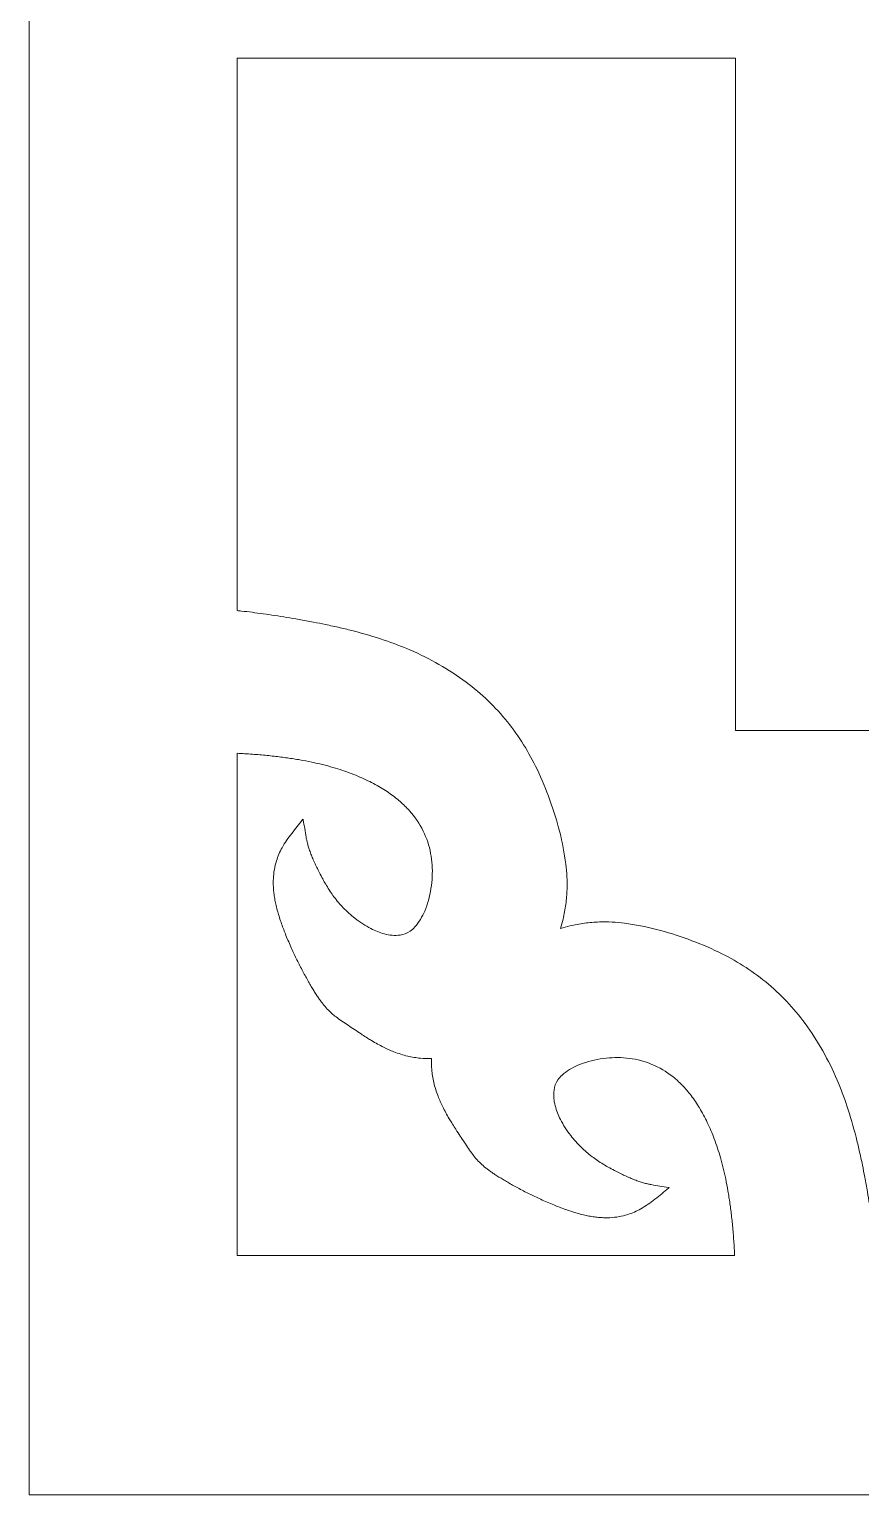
# Model space of a CAD drawing. Header units: centimetres. Extents: x -10 to 9.2, y -12 to 12.7.
# Drawn here: x 0.001 to 1.85, y -11.982 to -8.722 of the extents above; entities that cross this region are included whole.
import ezdxf

# ---------------------------------------------------------------- set-up
doc = ezdxf.new("R2010")
doc.units = ezdxf.units.CM
doc.header["$MEASUREMENT"] = 0
doc.layers.add('layer 1', color=7, linetype='Continuous')

msp = doc.modelspace()

# ---------------------------------------------------------------- linework, layer by layer
at = {"layer": 'layer 1', "color": 242, "lineweight": 9}
for points, knots in [([(9.19904, 12.67695), (9.19904, 4.45748), (9.19904, -3.76202), (9.19904, -11.9815), (9.19904, -11.9815), (6.13291, -11.9815), (3.06675, -11.9815), (0.00061, -11.9815), (0.00061, -11.9815), (0.00061, -3.76202), (0.00061, 4.45748), (0.00061, 12.67695), (0.00061, 12.67695), (3.06675, 12.67695), (6.13291, 12.67695), (9.19904, 12.67695)], [0, 0, 0, 0, 0.2, 0.2, 0.2, 0.2, 0.4, 0.4, 0.4, 0.4, 0.6, 0.6, 0.6, 0.6, 1, 1, 1, 1]), ([(1.18213, -10.72234), (1.18901, -10.72018), (1.19601, -10.71826), (1.20299, -10.71653), (1.20299, -10.71653), (1.21381, -10.71391), (1.22472, -10.71183), (1.23572, -10.71032), (1.23572, -10.71032), (1.24678, -10.7088), (1.25788, -10.70787), (1.26902, -10.70752), (1.26902, -10.70752), (1.28765, -10.70691), (1.30625, -10.7078), (1.32469, -10.71023), (1.32469, -10.71023), (1.34853, -10.71335), (1.37217, -10.71795), (1.3955, -10.72397), (1.3955, -10.72397), (1.4433, -10.73636), (1.48974, -10.75334), (1.5343, -10.77475), (1.5343, -10.77475), (1.57164, -10.79268), (1.60664, -10.81491), (1.63884, -10.84108), (1.63884, -10.84108), (1.67193, -10.86797), (1.7013, -10.89894), (1.72643, -10.93349), (1.72643, -10.93349), (1.75488, -10.97262), (1.77877, -11.01474), (1.79773, -11.05929), (1.79773, -11.05929), (1.80575, -11.07813), (1.81304, -11.09729), (1.81943, -11.11674), (1.81943, -11.11674), (1.82704, -11.13968), (1.83379, -11.16284), (1.83977, -11.18625), (1.83977, -11.18625), (1.84228, -11.19601), (1.84462, -11.20582), (1.84688, -11.21565), (1.84688, -11.21565), (1.84937, -11.22658), (1.85175, -11.23753), (1.85398, -11.24851), (1.85398, -11.24851), (1.85583, -11.25752), (1.85758, -11.26652), (1.85929, -11.27554), (1.85929, -11.27554), (1.86131, -11.28622), (1.86322, -11.29692), (1.86505, -11.30761), (1.86505, -11.30761), (1.86802, -11.32577), (1.87095, -11.34391), (1.87387, -11.36209), (1.87387, -11.36209), (1.8752, -11.37079), (1.87646, -11.37951), (1.87767, -11.38821), (1.87767, -11.38821), (1.87879, -11.39645), (1.87986, -11.40469), (1.88089, -11.41293), (1.88089, -11.41293), (1.88191, -11.42092), (1.88284, -11.42892), (1.88375, -11.43695), (1.88375, -11.43695), (1.88419, -11.44113), (1.88464, -11.4453), (1.88507, -11.44947), (1.88507, -11.44947), (2.25821, -11.44947), (2.63128, -11.44947), (3.00439, -11.44947), (3.00439, -11.44947), (3.00439, -11.0601), (3.00439, -10.67074), (3.00439, -10.28137), (3.00439, -10.28137), (2.53278, -10.28137), (2.06114, -10.28137), (1.58956, -10.28137), (1.58956, -10.28137), (1.58372, -10.28137), (1.57792, -10.28137), (1.57214, -10.28137), (1.57214, -10.28137), (1.57187, -10.28137), (1.5716, -10.28137), (1.57132, -10.28137), (1.57132, -10.28137), (1.57132, -10.28108), (1.57132, -10.2808), (1.57132, -10.28053), (1.57132, -10.28053), (1.57132, -10.2747), (1.57132, -10.26885), (1.57132, -10.26301), (1.57132, -10.26301), (1.57132, -10.24422), (1.57132, -10.22542), (1.57132, -10.20663), (1.57132, -10.20663), (1.57132, -10.12865), (1.57132, -10.05069), (1.57132, -9.97271), (1.57132, -9.97271), (1.57132, -9.57724), (1.57132, -9.18174), (1.57132, -8.78628), (1.57132, -8.78628), (1.20187, -8.78628), (0.83246, -8.78628), (0.46304, -8.78628), (0.46304, -8.78628), (0.46304, -9.19583), (0.46304, -9.6054), (0.46304, -10.01495), (0.46304, -10.01495), (0.46613, -10.01529), (0.46921, -10.01563), (0.47233, -10.01599), (0.47233, -10.01599), (0.48028, -10.01689), (0.48823, -10.01784), (0.49619, -10.01884), (0.49619, -10.01884), (0.50435, -10.01989), (0.51256, -10.02097), (0.52073, -10.02212), (0.52073, -10.02212), (0.52933, -10.02332), (0.53788, -10.02456), (0.54647, -10.02588), (0.54647, -10.02588), (0.56453, -10.02883), (0.58256, -10.0318), (0.60059, -10.03475), (0.60059, -10.03475), (0.61129, -10.03663), (0.62194, -10.03858), (0.63262, -10.0406), (0.63262, -10.0406), (0.6416, -10.04231), (0.65058, -10.04408), (0.65949, -10.04593), (0.65949, -10.04593), (0.67041, -10.04819), (0.68125, -10.05059), (0.69212, -10.05309), (0.69212, -10.05309), (0.70189, -10.05537), (0.71162, -10.05774), (0.72134, -10.06026), (0.72134, -10.06026), (0.74458, -10.06626), (0.76763, -10.07309), (0.79038, -10.08073), (0.79038, -10.08073), (0.80971, -10.08722), (0.82871, -10.09448), (0.84743, -10.10256), (0.84743, -10.10256), (0.8917, -10.12168), (0.93353, -10.14572), (0.97241, -10.17437), (0.97241, -10.17437), (1.00671, -10.19965), (1.03746, -10.22922), (1.06423, -10.26254), (1.06423, -10.26254), (1.09018, -10.29496), (1.11224, -10.33021), (1.13006, -10.3678), (1.13006, -10.3678), (1.15135, -10.41266), (1.1682, -10.45939), (1.1805, -10.50755), (1.1805, -10.50755), (1.18647, -10.531), (1.19106, -10.55479), (1.19415, -10.57881), (1.19415, -10.57881), (1.19656, -10.5974), (1.19747, -10.61612), (1.19685, -10.63486), (1.19685, -10.63486), (1.1965, -10.64608), (1.19559, -10.65726), (1.19407, -10.66838), (1.19407, -10.66838), (1.19257, -10.67946), (1.19051, -10.69045), (1.18792, -10.70132), (1.18792, -10.70132), (1.1862, -10.70838), (1.18429, -10.71539), (1.18213, -10.72234)], [0, 0, 0, 0, 0.0188679, 0.0188679, 0.0188679, 0.0188679, 0.0377358, 0.0377358, 0.0377358, 0.0377358, 0.0566038, 0.0566038, 0.0566038, 0.0566038, 0.0754717, 0.0754717, 0.0754717, 0.0754717, 0.0943396, 0.0943396, 0.0943396, 0.0943396, 0.1132075, 0.1132075, 0.1132075, 0.1132075, 0.1320755, 0.1320755, 0.1320755, 0.1320755, 0.1509434, 0.1509434, 0.1509434, 0.1509434, 0.1698113, 0.1698113, 0.1698113, 0.1698113, 0.1886792, 0.1886792, 0.1886792, 0.1886792, 0.2075472, 0.2075472, 0.2075472, 0.2075472, 0.2264151, 0.2264151, 0.2264151, 0.2264151, 0.245283, 0.245283, 0.245283, 0.245283, 0.2641509, 0.2641509, 0.2641509, 0.2641509, 0.2830189, 0.2830189, 0.2830189, 0.2830189, 0.3018868, 0.3018868, 0.3018868, 0.3018868, 0.3207547, 0.3207547, 0.3207547, 0.3207547, 0.3396226, 0.3396226, 0.3396226, 0.3396226, 0.3584906, 0.3584906, 0.3584906, 0.3584906, 0.3773585, 0.3773585, 0.3773585, 0.3773585, 0.3962264, 0.3962264, 0.3962264, 0.3962264, 0.4150943, 0.4150943, 0.4150943, 0.4150943, 0.4339623, 0.4339623, 0.4339623, 0.4339623, 0.4528302, 0.4528302, 0.4528302, 0.4528302, 0.4716981, 0.4716981, 0.4716981, 0.4716981, 0.490566, 0.490566, 0.490566, 0.490566, 0.509434, 0.509434, 0.509434, 0.509434, 0.5283019, 0.5283019, 0.5283019, 0.5283019, 0.5471698, 0.5471698, 0.5471698, 0.5471698, 0.5660377, 0.5660377, 0.5660377, 0.5660377, 0.5849057, 0.5849057, 0.5849057, 0.5849057, 0.6037736, 0.6037736, 0.6037736, 0.6037736, 0.6226415, 0.6226415, 0.6226415, 0.6226415, 0.6415094, 0.6415094, 0.6415094, 0.6415094, 0.6603774, 0.6603774, 0.6603774, 0.6603774, 0.6792453, 0.6792453, 0.6792453, 0.6792453, 0.6981132, 0.6981132, 0.6981132, 0.6981132, 0.7169811, 0.7169811, 0.7169811, 0.7169811, 0.7358491, 0.7358491, 0.7358491, 0.7358491, 0.754717, 0.754717, 0.754717, 0.754717, 0.7735849, 0.7735849, 0.7735849, 0.7735849, 0.7924528, 0.7924528, 0.7924528, 0.7924528, 0.8113208, 0.8113208, 0.8113208, 0.8113208, 0.8301887, 0.8301887, 0.8301887, 0.8301887, 0.8490566, 0.8490566, 0.8490566, 0.8490566, 0.8679245, 0.8679245, 0.8679245, 0.8679245, 0.8867925, 0.8867925, 0.8867925, 0.8867925, 0.9056604, 0.9056604, 0.9056604, 0.9056604, 0.9245283, 0.9245283, 0.9245283, 0.9245283, 0.9433962, 0.9433962, 0.9433962, 0.9433962, 0.9622642, 0.9622642, 0.9622642, 0.9622642, 1, 1, 1, 1]), ([(0.8955, -11.01091), (0.88728, -11.01142), (0.87911, -11.01132), (0.87091, -11.01063), (0.87091, -11.01063), (0.86131, -11.00982), (0.85182, -11.00829), (0.84241, -11.00603), (0.84241, -11.00603), (0.832, -11.00349), (0.82175, -11.00027), (0.81173, -10.99634), (0.81173, -10.99634), (0.80384, -10.99326), (0.79614, -10.98984), (0.78861, -10.98605), (0.78861, -10.98605), (0.77959, -10.98153), (0.77077, -10.9767), (0.76212, -10.97153), (0.76212, -10.97153), (0.75897, -10.96962), (0.75578, -10.96768), (0.75266, -10.96571), (0.75266, -10.96571), (0.74887, -10.96333), (0.74512, -10.96092), (0.74136, -10.95846), (0.74136, -10.95846), (0.74049, -10.95789), (0.73964, -10.9573), (0.73877, -10.95675), (0.73877, -10.95675), (0.73375, -10.95337), (0.72872, -10.95001), (0.72369, -10.94667), (0.72369, -10.94667), (0.71453, -10.94054), (0.70536, -10.93442), (0.69619, -10.9283), (0.69619, -10.9283), (0.69168, -10.92521), (0.68723, -10.92199), (0.68288, -10.91867), (0.68288, -10.91867), (0.67973, -10.91625), (0.67668, -10.91373), (0.67368, -10.91112), (0.67368, -10.91112), (0.67016, -10.908), (0.66679, -10.90469), (0.66352, -10.90126), (0.66352, -10.90126), (0.66009, -10.8976), (0.65682, -10.89378), (0.65371, -10.88983), (0.65371, -10.88983), (0.65207, -10.88779), (0.65049, -10.88569), (0.64895, -10.8836), (0.64895, -10.8836), (0.64719, -10.88118), (0.64549, -10.87875), (0.64378, -10.87629), (0.64378, -10.87629), (0.64214, -10.87387), (0.64048, -10.87143), (0.63892, -10.86896), (0.63892, -10.86896), (0.63697, -10.86599), (0.63511, -10.86301), (0.63328, -10.86001), (0.63328, -10.86001), (0.63138, -10.85695), (0.62955, -10.85388), (0.62768, -10.8508), (0.62768, -10.8508), (0.62565, -10.84735), (0.62365, -10.84389), (0.62167, -10.84041), (0.62167, -10.84041), (0.6196, -10.83678), (0.61754, -10.83312), (0.61551, -10.82945), (0.61551, -10.82945), (0.61339, -10.8256), (0.61133, -10.82172), (0.60926, -10.81785), (0.60926, -10.81785), (0.6047, -10.8093), (0.60031, -10.80071), (0.59605, -10.79202), (0.59605, -10.79202), (0.59192, -10.7836), (0.58789, -10.77512), (0.58405, -10.76658), (0.58405, -10.76658), (0.57967, -10.75693), (0.57549, -10.74722), (0.57157, -10.7374), (0.57157, -10.7374), (0.56814, -10.72895), (0.56492, -10.72041), (0.56188, -10.71179), (0.56188, -10.71179), (0.56024, -10.70709), (0.55863, -10.70236), (0.55715, -10.69758), (0.55715, -10.69758), (0.55579, -10.69333), (0.55451, -10.68906), (0.55328, -10.68475), (0.55328, -10.68475), (0.55199, -10.68018), (0.5508, -10.67557), (0.5497, -10.67095), (0.5497, -10.67095), (0.54874, -10.66688), (0.54788, -10.66281), (0.54707, -10.65873), (0.54707, -10.65873), (0.54631, -10.65456), (0.54565, -10.65039), (0.54509, -10.64619), (0.54509, -10.64619), (0.54452, -10.64225), (0.54415, -10.63828), (0.54385, -10.63431), (0.54385, -10.63431), (0.54355, -10.63047), (0.54339, -10.62661), (0.54331, -10.62277), (0.54331, -10.62277), (0.54326, -10.61908), (0.54331, -10.61538), (0.54349, -10.61172), (0.54349, -10.61172), (0.54381, -10.60482), (0.54457, -10.59795), (0.54575, -10.59116), (0.54575, -10.59116), (0.54685, -10.58456), (0.54842, -10.57807), (0.55041, -10.5717), (0.55041, -10.5717), (0.55358, -10.56151), (0.55777, -10.55172), (0.56294, -10.54241), (0.56294, -10.54241), (0.56917, -10.53122), (0.5763, -10.52058), (0.5843, -10.51056), (0.5843, -10.51056), (0.59238, -10.5004), (0.60052, -10.49022), (0.60862, -10.48002), (0.60862, -10.48002), (0.609, -10.47956), (0.60938, -10.4791), (0.60976, -10.47861), (0.60976, -10.47861), (0.60987, -10.47922), (0.60996, -10.47982), (0.61005, -10.4804), (0.61005, -10.4804), (0.61219, -10.49328), (0.6143, -10.50615), (0.61646, -10.51901), (0.61646, -10.51901), (0.61692, -10.52179), (0.61745, -10.52455), (0.61809, -10.52729), (0.61809, -10.52729), (0.6188, -10.53045), (0.61962, -10.5336), (0.62052, -10.53673), (0.62052, -10.53673), (0.62138, -10.53981), (0.62235, -10.54287), (0.62335, -10.54591), (0.62335, -10.54591), (0.62457, -10.54944), (0.62581, -10.55295), (0.62716, -10.55641), (0.62716, -10.55641), (0.62844, -10.5598), (0.62978, -10.56316), (0.63121, -10.5665), (0.63121, -10.5665), (0.63284, -10.57037), (0.63454, -10.5742), (0.63628, -10.578), (0.63628, -10.578), (0.63798, -10.58169), (0.63972, -10.58536), (0.6415, -10.58898), (0.6415, -10.58898), (0.64354, -10.59319), (0.64567, -10.59736), (0.64781, -10.60151), (0.64781, -10.60151), (0.65021, -10.60615), (0.65268, -10.61077), (0.65523, -10.61532), (0.65523, -10.61532), (0.65724, -10.61902), (0.6594, -10.62268), (0.66156, -10.62634), (0.66156, -10.62634), (0.66426, -10.63082), (0.66707, -10.63527), (0.67, -10.63965), (0.67, -10.63965), (0.67264, -10.64362), (0.67539, -10.64752), (0.67825, -10.65138), (0.67825, -10.65138), (0.68147, -10.65575), (0.68489, -10.66004), (0.68839, -10.66421), (0.68839, -10.66421), (0.69179, -10.66821), (0.6953, -10.67212), (0.69897, -10.67591), (0.69897, -10.67591), (0.70301, -10.68012), (0.70718, -10.68416), (0.71151, -10.68806), (0.71151, -10.68806), (0.71585, -10.69196), (0.72034, -10.69573), (0.72497, -10.69932), (0.72497, -10.69932), (0.73613, -10.70798), (0.74797, -10.71563), (0.76045, -10.72221), (0.76045, -10.72221), (0.77001, -10.72727), (0.78007, -10.73127), (0.79051, -10.73413), (0.79051, -10.73413), (0.80187, -10.73723), (0.81362, -10.73811), (0.8253, -10.7367), (0.8253, -10.7367), (0.83344, -10.73574), (0.84106, -10.73281), (0.84779, -10.72812), (0.84779, -10.72812), (0.85176, -10.72532), (0.85539, -10.72207), (0.85861, -10.71843), (0.85861, -10.71843), (0.86319, -10.71326), (0.86726, -10.7077), (0.8708, -10.70177), (0.8708, -10.70177), (0.87435, -10.69583), (0.8775, -10.68963), (0.88019, -10.6832), (0.88019, -10.6832), (0.88344, -10.67549), (0.88618, -10.66757), (0.88842, -10.65949), (0.88842, -10.65949), (0.89327, -10.64225), (0.89613, -10.62457), (0.89695, -10.6067), (0.89695, -10.6067), (0.89777, -10.58936), (0.89662, -10.57207), (0.89339, -10.55503), (0.89339, -10.55503), (0.89018, -10.53776), (0.88461, -10.5211), (0.87682, -10.50537), (0.87682, -10.50537), (0.86868, -10.48902), (0.85848, -10.47392), (0.84636, -10.46034), (0.84636, -10.46034), (0.83987, -10.45309), (0.83298, -10.44628), (0.82565, -10.43992), (0.82565, -10.43992), (0.81744, -10.43277), (0.80884, -10.4261), (0.79991, -10.41994), (0.79991, -10.41994), (0.79529, -10.41675), (0.79057, -10.41371), (0.7858, -10.41078), (0.7858, -10.41078), (0.78071, -10.40766), (0.77553, -10.40467), (0.77023, -10.40178), (0.77023, -10.40178), (0.76488, -10.39886), (0.75947, -10.39609), (0.754, -10.39342), (0.754, -10.39342), (0.74808, -10.39056), (0.74212, -10.38785), (0.73611, -10.38525), (0.73611, -10.38525), (0.7299, -10.38257), (0.72367, -10.38002), (0.71735, -10.37763), (0.71735, -10.37763), (0.7107, -10.37509), (0.70403, -10.37272), (0.69726, -10.37046), (0.69726, -10.37046), (0.69027, -10.36812), (0.68319, -10.36591), (0.67607, -10.36386), (0.67607, -10.36386), (0.66843, -10.36165), (0.6608, -10.35958), (0.65305, -10.35767), (0.65305, -10.35767), (0.64506, -10.35568), (0.63705, -10.35384), (0.62901, -10.35214), (0.62901, -10.35214), (0.6202, -10.35029), (0.61143, -10.3486), (0.60262, -10.34706), (0.60262, -10.34706), (0.59808, -10.34627), (0.59352, -10.3455), (0.58901, -10.3448), (0.58901, -10.3448), (0.58429, -10.34403), (0.57953, -10.34333), (0.57473, -10.34263), (0.57473, -10.34263), (0.56993, -10.34196), (0.5651, -10.34131), (0.56029, -10.34068), (0.56029, -10.34068), (0.55521, -10.34005), (0.55013, -10.33944), (0.54504, -10.33885), (0.54504, -10.33885), (0.53988, -10.33827), (0.53473, -10.33773), (0.52958, -10.33722), (0.52958, -10.33722), (0.52419, -10.3367), (0.51879, -10.33619), (0.51338, -10.33572), (0.51338, -10.33572), (0.50786, -10.33524), (0.5024, -10.33482), (0.49689, -10.33442), (0.49689, -10.33442), (0.49111, -10.334), (0.48537, -10.33362), (0.47959, -10.33328), (0.47959, -10.33328), (0.47408, -10.33293), (0.46854, -10.33264), (0.46304, -10.33236), (0.46304, -10.33236), (0.46304, -10.70473), (0.46304, -11.07711), (0.46304, -11.44947), (0.46304, -11.44947), (0.83192, -11.44947), (1.20078, -11.44947), (1.56961, -11.44947), (1.56961, -11.44947), (1.5696, -11.44873), (1.56955, -11.448), (1.56953, -11.44728), (1.56953, -11.44728), (1.56924, -11.4414), (1.56894, -11.43551), (1.56857, -11.42963), (1.56857, -11.42963), (1.5682, -11.42381), (1.56783, -11.418), (1.56743, -11.41221), (1.56743, -11.41221), (1.56706, -11.40668), (1.56661, -11.40114), (1.56615, -11.39563), (1.56615, -11.39563), (1.56566, -11.39019), (1.5652, -11.38475), (1.56467, -11.37928), (1.56467, -11.37928), (1.56415, -11.3741), (1.56361, -11.36891), (1.56303, -11.36374), (1.56303, -11.36374), (1.56245, -11.35862), (1.56186, -11.35351), (1.56122, -11.34841), (1.56122, -11.34841), (1.56061, -11.34355), (1.55994, -11.33867), (1.55928, -11.33383), (1.55928, -11.33383), (1.55861, -11.32902), (1.55791, -11.32426), (1.55713, -11.31946), (1.55713, -11.31946), (1.55642, -11.31491), (1.55569, -11.31033), (1.55489, -11.30581), (1.55489, -11.30581), (1.55337, -11.29692), (1.55167, -11.28806), (1.54986, -11.27923), (1.54986, -11.27923), (1.54816, -11.27112), (1.54634, -11.26303), (1.54435, -11.25498), (1.54435, -11.25498), (1.54245, -11.24722), (1.54039, -11.23949), (1.53819, -11.23181), (1.53819, -11.23181), (1.53617, -11.22466), (1.53397, -11.21753), (1.53163, -11.21046), (1.53163, -11.21046), (1.52943, -11.20369), (1.52704, -11.19695), (1.52451, -11.19028), (1.52451, -11.19028), (1.52213, -11.1839), (1.51963, -11.17762), (1.51696, -11.17139), (1.51696, -11.17139), (1.5144, -11.16531), (1.5117, -11.15932), (1.50885, -11.15338), (1.50885, -11.15338), (1.50619, -11.14784), (1.50341, -11.14239), (1.50051, -11.13701), (1.50051, -11.13701), (1.49768, -11.13172), (1.49468, -11.12648), (1.49158, -11.12134), (1.49158, -11.12134), (1.48868, -11.11653), (1.48564, -11.11181), (1.48249, -11.10716), (1.48249, -11.10716), (1.4764, -11.09813), (1.46975, -11.08949), (1.46266, -11.08121), (1.46266, -11.08121), (1.45633, -11.07386), (1.44958, -11.06691), (1.44239, -11.06041), (1.44239, -11.06041), (1.42886, -11.0482), (1.41388, -11.0379), (1.39763, -11.02974), (1.39763, -11.02974), (1.38204, -11.02187), (1.36548, -11.01626), (1.34832, -11.013), (1.34832, -11.013), (1.3314, -11.00981), (1.31421, -11.00859), (1.297, -11.00944), (1.297, -11.00944), (1.27925, -11.01029), (1.26168, -11.01317), (1.24456, -11.01802), (1.24456, -11.01802), (1.23652, -11.02029), (1.22869, -11.02307), (1.22101, -11.02632), (1.22101, -11.02632), (1.21463, -11.02902), (1.20849, -11.03219), (1.20256, -11.03576), (1.20256, -11.03576), (1.19667, -11.03935), (1.19116, -11.04344), (1.18601, -11.04803), (1.18601, -11.04803), (1.1824, -11.05129), (1.17917, -11.05494), (1.17639, -11.05895), (1.17639, -11.05895), (1.17171, -11.06571), (1.16881, -11.07339), (1.16785, -11.08156), (1.16785, -11.08156), (1.16646, -11.09334), (1.16737, -11.10517), (1.17044, -11.1166), (1.17044, -11.1166), (1.17327, -11.1271), (1.17722, -11.13723), (1.18225, -11.14687), (1.18225, -11.14687), (1.1888, -11.15942), (1.19641, -11.17136), (1.20501, -11.18258), (1.20501, -11.18258), (1.20858, -11.18725), (1.2123, -11.19176), (1.2162, -11.19616), (1.2162, -11.19616), (1.22004, -11.20051), (1.22407, -11.20472), (1.22825, -11.20879), (1.22825, -11.20879), (1.232, -11.21245), (1.23588, -11.21599), (1.23986, -11.2194), (1.23986, -11.2194), (1.24402, -11.22295), (1.24829, -11.22637), (1.25263, -11.22966), (1.25263, -11.22966), (1.25645, -11.23251), (1.26034, -11.23528), (1.26425, -11.23795), (1.26425, -11.23795), (1.26862, -11.24088), (1.27305, -11.2437), (1.27749, -11.24642), (1.27749, -11.24642), (1.28108, -11.24861), (1.28475, -11.25074), (1.28845, -11.25282), (1.28845, -11.25282), (1.29296, -11.25536), (1.29754, -11.25786), (1.30214, -11.26028), (1.30214, -11.26028), (1.30626, -11.26243), (1.3104, -11.26456), (1.31457, -11.26664), (1.31457, -11.26664), (1.31822, -11.26843), (1.32183, -11.27017), (1.3255, -11.27188), (1.3255, -11.27188), (1.32929, -11.27365), (1.33306, -11.27534), (1.33692, -11.27699), (1.33692, -11.27699), (1.34023, -11.27841), (1.34358, -11.27978), (1.34695, -11.28108), (1.34695, -11.28108), (1.35038, -11.28242), (1.35384, -11.28368), (1.35735, -11.28488), (1.35735, -11.28488), (1.36039, -11.2859), (1.36341, -11.28687), (1.36649, -11.28775), (1.36649, -11.28775), (1.36962, -11.28867), (1.37275, -11.28947), (1.37589, -11.29021), (1.37589, -11.29021), (1.37859, -11.29083), (1.38134, -11.29138), (1.38411, -11.29185), (1.38411, -11.29185), (1.39686, -11.29399), (1.40964, -11.29613), (1.42243, -11.29829), (1.42243, -11.29829), (1.42303, -11.29839), (1.42363, -11.29849), (1.42421, -11.29859), (1.42421, -11.29859), (1.42375, -11.29897), (1.4233, -11.29936), (1.42281, -11.29974), (1.42281, -11.29974), (1.4127, -11.3079), (1.4026, -11.31605), (1.39248, -11.32422), (1.39248, -11.32422), (1.38254, -11.33226), (1.37199, -11.33942), (1.36086, -11.34571), (1.36086, -11.34571), (1.3516, -11.35092), (1.34189, -11.35515), (1.33177, -11.35834), (1.33177, -11.35834), (1.32544, -11.36031), (1.31898, -11.3619), (1.31246, -11.36305), (1.31246, -11.36305), (1.30568, -11.36422), (1.29887, -11.36498), (1.29204, -11.36531), (1.29204, -11.36531), (1.28838, -11.36549), (1.28472, -11.36553), (1.28106, -11.36549), (1.28106, -11.36549), (1.27719, -11.36541), (1.27338, -11.36525), (1.26955, -11.36494), (1.26955, -11.36494), (1.26562, -11.36464), (1.2617, -11.36422), (1.25778, -11.3637), (1.25778, -11.3637), (1.25361, -11.36313), (1.24944, -11.36247), (1.24531, -11.36166), (1.24531, -11.36166), (1.24127, -11.3609), (1.23723, -11.36002), (1.23318, -11.35905), (1.23318, -11.35905), (1.22861, -11.35793), (1.22401, -11.35675), (1.21944, -11.35543), (1.21944, -11.35543), (1.21518, -11.35423), (1.21093, -11.35294), (1.20669, -11.35157), (1.20669, -11.35157), (1.20199, -11.35003), (1.19727, -11.34845), (1.19258, -11.3468), (1.19258, -11.3468), (1.18407, -11.34373), (1.17554, -11.3405), (1.16716, -11.33705), (1.16716, -11.33705), (1.15743, -11.33306), (1.14778, -11.32887), (1.13819, -11.32447), (1.13819, -11.32447), (1.12969, -11.32059), (1.12129, -11.31656), (1.11293, -11.31239), (1.11293, -11.31239), (1.10433, -11.30809), (1.09575, -11.30367), (1.08726, -11.29909), (1.08726, -11.29909), (1.0834, -11.29702), (1.07958, -11.29493), (1.07574, -11.29279), (1.07574, -11.29279), (1.0721, -11.29076), (1.06848, -11.28869), (1.06485, -11.2866), (1.06485, -11.2866), (1.0614, -11.28461), (1.05797, -11.28258), (1.05453, -11.28053), (1.05453, -11.28053), (1.05147, -11.27869), (1.04841, -11.27681), (1.04536, -11.27492), (1.04536, -11.27492), (1.0424, -11.27307), (1.03944, -11.27116), (1.03649, -11.26924), (1.03649, -11.26924), (1.03407, -11.26763), (1.03161, -11.266), (1.02919, -11.26432), (1.02919, -11.26432), (1.02677, -11.26264), (1.02437, -11.2609), (1.02198, -11.25913), (1.02198, -11.25913), (1.01988, -11.25758), (1.01779, -11.25598), (1.01577, -11.25436), (1.01577, -11.25436), (1.01184, -11.25121), (1.00806, -11.2479), (1.00442, -11.24444), (1.00442, -11.24444), (1.00098, -11.24117), (0.99774, -11.23777), (0.99463, -11.23421), (0.99463, -11.23421), (0.99201, -11.23123), (0.98951, -11.22813), (0.98712, -11.22497), (0.98712, -11.22497), (0.98387, -11.22066), (0.98076, -11.21626), (0.97771, -11.21178), (0.97771, -11.21178), (0.97157, -11.20249), (0.96544, -11.19317), (0.95933, -11.18386), (0.95933, -11.18386), (0.95597, -11.17883), (0.95267, -11.1738), (0.94935, -11.16876), (0.94935, -11.16876), (0.94878, -11.16787), (0.94822, -11.167), (0.94765, -11.16611), (0.94765, -11.16611), (0.94518, -11.16236), (0.94278, -11.15854), (0.94038, -11.1547), (0.94038, -11.1547), (0.93844, -11.15156), (0.93651, -11.1484), (0.93463, -11.14519), (0.93463, -11.14519), (0.92945, -11.13648), (0.92466, -11.12761), (0.9202, -11.11857), (0.9202, -11.11857), (0.91645, -11.11095), (0.913, -11.10319), (0.90997, -11.09528), (0.90997, -11.09528), (0.90607, -11.08518), (0.90285, -11.07485), (0.90035, -11.06433), (0.90035, -11.06433), (0.89812, -11.05491), (0.89658, -11.04532), (0.8958, -11.03565), (0.8958, -11.03565), (0.89512, -11.02743), (0.895, -11.01917), (0.8955, -11.01091)], [0, 0, 0, 0, 0.0053763, 0.0053763, 0.0053763, 0.0053763, 0.0107527, 0.0107527, 0.0107527, 0.0107527, 0.016129, 0.016129, 0.016129, 0.016129, 0.0215054, 0.0215054, 0.0215054, 0.0215054, 0.0268817, 0.0268817, 0.0268817, 0.0268817, 0.0322581, 0.0322581, 0.0322581, 0.0322581, 0.0376344, 0.0376344, 0.0376344, 0.0376344, 0.0430108, 0.0430108, 0.0430108, 0.0430108, 0.0483871, 0.0483871, 0.0483871, 0.0483871, 0.0537634, 0.0537634, 0.0537634, 0.0537634, 0.0591398, 0.0591398, 0.0591398, 0.0591398, 0.0645161, 0.0645161, 0.0645161, 0.0645161, 0.0698925, 0.0698925, 0.0698925, 0.0698925, 0.0752688, 0.0752688, 0.0752688, 0.0752688, 0.0806452, 0.0806452, 0.0806452, 0.0806452, 0.0860215, 0.0860215, 0.0860215, 0.0860215, 0.0913978, 0.0913978, 0.0913978, 0.0913978, 0.0967742, 0.0967742, 0.0967742, 0.0967742, 0.1021505, 0.1021505, 0.1021505, 0.1021505, 0.1075269, 0.1075269, 0.1075269, 0.1075269, 0.1129032, 0.1129032, 0.1129032, 0.1129032, 0.1182796, 0.1182796, 0.1182796, 0.1182796, 0.1236559, 0.1236559, 0.1236559, 0.1236559, 0.1290323, 0.1290323, 0.1290323, 0.1290323, 0.1344086, 0.1344086, 0.1344086, 0.1344086, 0.1397849, 0.1397849, 0.1397849, 0.1397849, 0.1451613, 0.1451613, 0.1451613, 0.1451613, 0.1505376, 0.1505376, 0.1505376, 0.1505376, 0.155914, 0.155914, 0.155914, 0.155914, 0.1612903, 0.1612903, 0.1612903, 0.1612903, 0.1666667, 0.1666667, 0.1666667, 0.1666667, 0.172043, 0.172043, 0.172043, 0.172043, 0.1774194, 0.1774194, 0.1774194, 0.1774194, 0.1827957, 0.1827957, 0.1827957, 0.1827957, 0.188172, 0.188172, 0.188172, 0.188172, 0.1935484, 0.1935484, 0.1935484, 0.1935484, 0.1989247, 0.1989247, 0.1989247, 0.1989247, 0.2043011, 0.2043011, 0.2043011, 0.2043011, 0.2096774, 0.2096774, 0.2096774, 0.2096774, 0.2150538, 0.2150538, 0.2150538, 0.2150538, 0.2204301, 0.2204301, 0.2204301, 0.2204301, 0.2258065, 0.2258065, 0.2258065, 0.2258065, 0.2311828, 0.2311828, 0.2311828, 0.2311828, 0.2365591, 0.2365591, 0.2365591, 0.2365591, 0.2419355, 0.2419355, 0.2419355, 0.2419355, 0.2473118, 0.2473118, 0.2473118, 0.2473118, 0.2526882, 0.2526882, 0.2526882, 0.2526882, 0.2580645, 0.2580645, 0.2580645, 0.2580645, 0.2634409, 0.2634409, 0.2634409, 0.2634409, 0.2688172, 0.2688172, 0.2688172, 0.2688172, 0.2741935, 0.2741935, 0.2741935, 0.2741935, 0.2795699, 0.2795699, 0.2795699, 0.2795699, 0.2849462, 0.2849462, 0.2849462, 0.2849462, 0.2903226, 0.2903226, 0.2903226, 0.2903226, 0.2956989, 0.2956989, 0.2956989, 0.2956989, 0.3010753, 0.3010753, 0.3010753, 0.3010753, 0.3064516, 0.3064516, 0.3064516, 0.3064516, 0.311828, 0.311828, 0.311828, 0.311828, 0.3172043, 0.3172043, 0.3172043, 0.3172043, 0.3225806, 0.3225806, 0.3225806, 0.3225806, 0.327957, 0.327957, 0.327957, 0.327957, 0.3333333, 0.3333333, 0.3333333, 0.3333333, 0.3387097, 0.3387097, 0.3387097, 0.3387097, 0.344086, 0.344086, 0.344086, 0.344086, 0.3494624, 0.3494624, 0.3494624, 0.3494624, 0.3548387, 0.3548387, 0.3548387, 0.3548387, 0.3602151, 0.3602151, 0.3602151, 0.3602151, 0.3655914, 0.3655914, 0.3655914, 0.3655914, 0.3709677, 0.3709677, 0.3709677, 0.3709677, 0.3763441, 0.3763441, 0.3763441, 0.3763441, 0.3817204, 0.3817204, 0.3817204, 0.3817204, 0.3870968, 0.3870968, 0.3870968, 0.3870968, 0.3924731, 0.3924731, 0.3924731, 0.3924731, 0.3978495, 0.3978495, 0.3978495, 0.3978495, 0.4032258, 0.4032258, 0.4032258, 0.4032258, 0.4086022, 0.4086022, 0.4086022, 0.4086022, 0.4139785, 0.4139785, 0.4139785, 0.4139785, 0.4193548, 0.4193548, 0.4193548, 0.4193548, 0.4247312, 0.4247312, 0.4247312, 0.4247312, 0.4301075, 0.4301075, 0.4301075, 0.4301075, 0.4354839, 0.4354839, 0.4354839, 0.4354839, 0.4408602, 0.4408602, 0.4408602, 0.4408602, 0.4462366, 0.4462366, 0.4462366, 0.4462366, 0.4516129, 0.4516129, 0.4516129, 0.4516129, 0.4569892, 0.4569892, 0.4569892, 0.4569892, 0.4623656, 0.4623656, 0.4623656, 0.4623656, 0.4677419, 0.4677419, 0.4677419, 0.4677419, 0.4731183, 0.4731183, 0.4731183, 0.4731183, 0.4784946, 0.4784946, 0.4784946, 0.4784946, 0.483871, 0.483871, 0.483871, 0.483871, 0.4892473, 0.4892473, 0.4892473, 0.4892473, 0.4946237, 0.4946237, 0.4946237, 0.4946237, 0.5, 0.5, 0.5, 0.5, 0.5053763, 0.5053763, 0.5053763, 0.5053763, 0.5107527, 0.5107527, 0.5107527, 0.5107527, 0.516129, 0.516129, 0.516129, 0.516129, 0.5215054, 0.5215054, 0.5215054, 0.5215054, 0.5268817, 0.5268817, 0.5268817, 0.5268817, 0.5322581, 0.5322581, 0.5322581, 0.5322581, 0.5376344, 0.5376344, 0.5376344, 0.5376344, 0.5430108, 0.5430108, 0.5430108, 0.5430108, 0.5483871, 0.5483871, 0.5483871, 0.5483871, 0.5537634, 0.5537634, 0.5537634, 0.5537634, 0.5591398, 0.5591398, 0.5591398, 0.5591398, 0.5645161, 0.5645161, 0.5645161, 0.5645161, 0.5698925, 0.5698925, 0.5698925, 0.5698925, 0.5752688, 0.5752688, 0.5752688, 0.5752688, 0.5806452, 0.5806452, 0.5806452, 0.5806452, 0.5860215, 0.5860215, 0.5860215, 0.5860215, 0.5913978, 0.5913978, 0.5913978, 0.5913978, 0.5967742, 0.5967742, 0.5967742, 0.5967742, 0.6021505, 0.6021505, 0.6021505, 0.6021505, 0.6075269, 0.6075269, 0.6075269, 0.6075269, 0.6129032, 0.6129032, 0.6129032, 0.6129032, 0.6182796, 0.6182796, 0.6182796, 0.6182796, 0.6236559, 0.6236559, 0.6236559, 0.6236559, 0.6290323, 0.6290323, 0.6290323, 0.6290323, 0.6344086, 0.6344086, 0.6344086, 0.6344086, 0.6397849, 0.6397849, 0.6397849, 0.6397849, 0.6451613, 0.6451613, 0.6451613, 0.6451613, 0.6505376, 0.6505376, 0.6505376, 0.6505376, 0.655914, 0.655914, 0.655914, 0.655914, 0.6612903, 0.6612903, 0.6612903, 0.6612903, 0.6666667, 0.6666667, 0.6666667, 0.6666667, 0.672043, 0.672043, 0.672043, 0.672043, 0.6774194, 0.6774194, 0.6774194, 0.6774194, 0.6827957, 0.6827957, 0.6827957, 0.6827957, 0.688172, 0.688172, 0.688172, 0.688172, 0.6935484, 0.6935484, 0.6935484, 0.6935484, 0.6989247, 0.6989247, 0.6989247, 0.6989247, 0.7043011, 0.7043011, 0.7043011, 0.7043011, 0.7096774, 0.7096774, 0.7096774, 0.7096774, 0.7150538, 0.7150538, 0.7150538, 0.7150538, 0.7204301, 0.7204301, 0.7204301, 0.7204301, 0.7258065, 0.7258065, 0.7258065, 0.7258065, 0.7311828, 0.7311828, 0.7311828, 0.7311828, 0.7365591, 0.7365591, 0.7365591, 0.7365591, 0.7419355, 0.7419355, 0.7419355, 0.7419355, 0.7473118, 0.7473118, 0.7473118, 0.7473118, 0.7526882, 0.7526882, 0.7526882, 0.7526882, 0.7580645, 0.7580645, 0.7580645, 0.7580645, 0.7634409, 0.7634409, 0.7634409, 0.7634409, 0.7688172, 0.7688172, 0.7688172, 0.7688172, 0.7741935, 0.7741935, 0.7741935, 0.7741935, 0.7795699, 0.7795699, 0.7795699, 0.7795699, 0.7849462, 0.7849462, 0.7849462, 0.7849462, 0.7903226, 0.7903226, 0.7903226, 0.7903226, 0.7956989, 0.7956989, 0.7956989, 0.7956989, 0.8010753, 0.8010753, 0.8010753, 0.8010753, 0.8064516, 0.8064516, 0.8064516, 0.8064516, 0.811828, 0.811828, 0.811828, 0.811828, 0.8172043, 0.8172043, 0.8172043, 0.8172043, 0.8225806, 0.8225806, 0.8225806, 0.8225806, 0.827957, 0.827957, 0.827957, 0.827957, 0.8333333, 0.8333333, 0.8333333, 0.8333333, 0.8387097, 0.8387097, 0.8387097, 0.8387097, 0.844086, 0.844086, 0.844086, 0.844086, 0.8494624, 0.8494624, 0.8494624, 0.8494624, 0.8548387, 0.8548387, 0.8548387, 0.8548387, 0.8602151, 0.8602151, 0.8602151, 0.8602151, 0.8655914, 0.8655914, 0.8655914, 0.8655914, 0.8709677, 0.8709677, 0.8709677, 0.8709677, 0.8763441, 0.8763441, 0.8763441, 0.8763441, 0.8817204, 0.8817204, 0.8817204, 0.8817204, 0.8870968, 0.8870968, 0.8870968, 0.8870968, 0.8924731, 0.8924731, 0.8924731, 0.8924731, 0.8978495, 0.8978495, 0.8978495, 0.8978495, 0.9032258, 0.9032258, 0.9032258, 0.9032258, 0.9086022, 0.9086022, 0.9086022, 0.9086022, 0.9139785, 0.9139785, 0.9139785, 0.9139785, 0.9193548, 0.9193548, 0.9193548, 0.9193548, 0.9247312, 0.9247312, 0.9247312, 0.9247312, 0.9301075, 0.9301075, 0.9301075, 0.9301075, 0.9354839, 0.9354839, 0.9354839, 0.9354839, 0.9408602, 0.9408602, 0.9408602, 0.9408602, 0.9462366, 0.9462366, 0.9462366, 0.9462366, 0.9516129, 0.9516129, 0.9516129, 0.9516129, 0.9569892, 0.9569892, 0.9569892, 0.9569892, 0.9623656, 0.9623656, 0.9623656, 0.9623656, 0.9677419, 0.9677419, 0.9677419, 0.9677419, 0.9731183, 0.9731183, 0.9731183, 0.9731183, 0.9784946, 0.9784946, 0.9784946, 0.9784946, 0.983871, 0.983871, 0.983871, 0.983871, 0.9892473, 0.9892473, 0.9892473, 0.9892473, 1, 1, 1, 1])]:
    msp.add_open_spline(points, degree=3, knots=knots, dxfattribs=at)

doc.saveas('drawing.dxf')
